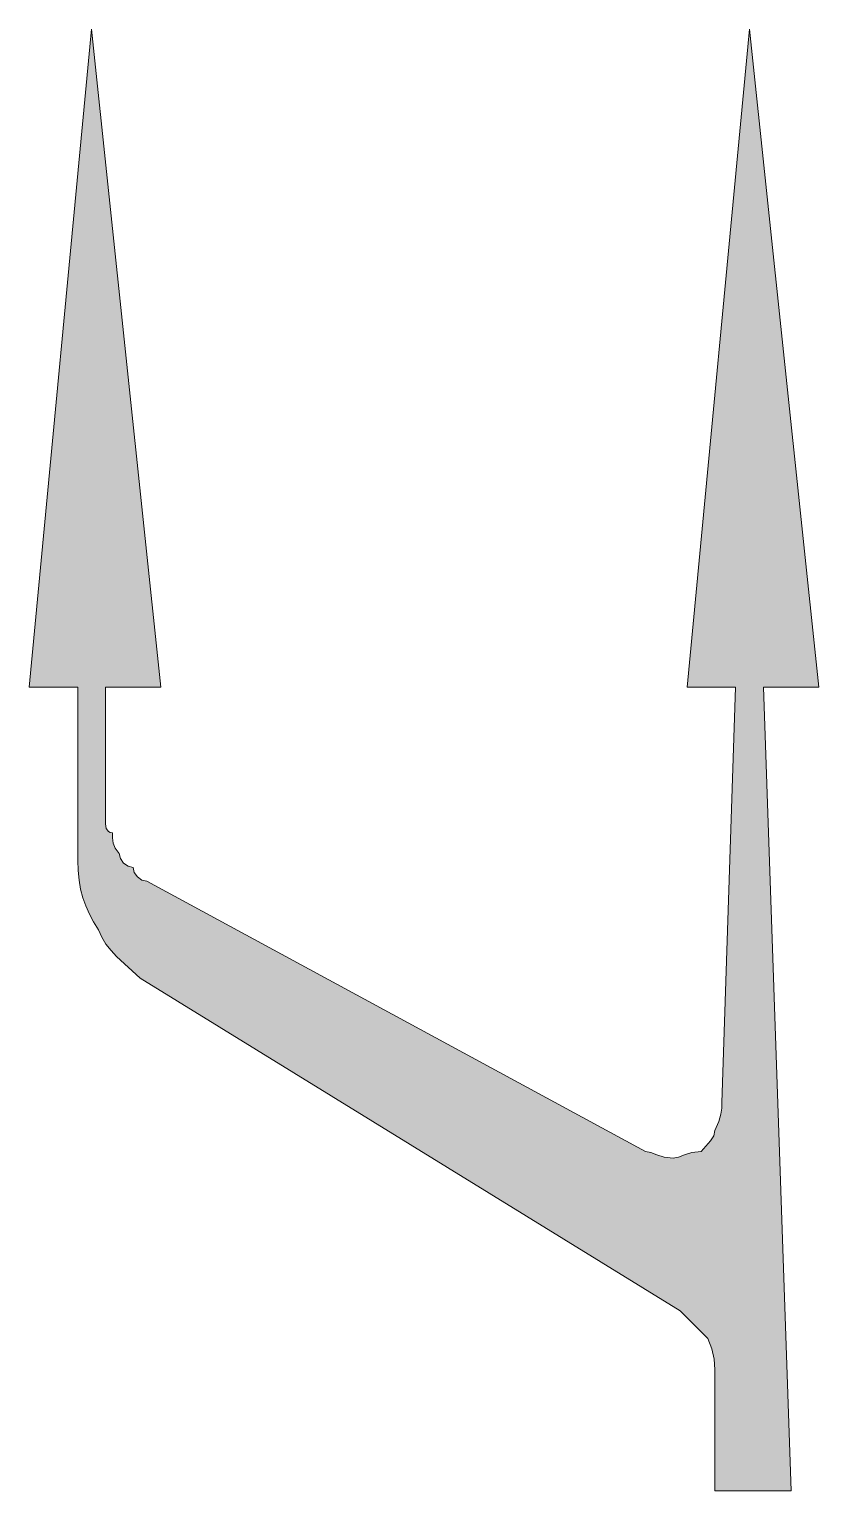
# Model space of a CAD drawing. Header units: metres. Extents: x 131 to 268, y 14 to 267.
import ezdxf

# ---------------------------------------------------------------- set-up
doc = ezdxf.new("R2010")
doc.units = ezdxf.units.M
doc.layers.add('FILL_WHITE_FFFFFF', color=7, linetype='Continuous', true_color=0xffffff)

msp = doc.modelspace()

# ---------------------------------------------------------------- hatches: boundary and pattern name
at = {"layer": 'FILL_WHITE_FFFFFF', "true_color": 0xffffff}
h = msp.add_hatch(color=7, dxfattribs=at)
h.dxf.hatch_style = 1
h.paths.add_polyline_path([(238.05, 73.05), (238.97, 72.86), (240, 72.45), (241.26, 72.04), (242.85, 71.85), (243.77, 72.04), (244.8, 72.45), (246.06, 72.86), (247.65, 73.05), (249.3, 74.85), (249.84, 75.75), (250.05, 76.65), (250.74, 78.24), (251.1, 79.5), (251.23, 80.53), (251.25, 81.45), (253.65, 153.45), (245.25, 153.45), (256.05, 267.45), (268.05, 153.45), (258.45, 153.45), (263.25, 14.25), (250.05, 14.25), (250.05, 33.45), (250.03, 35.25), (249.9, 37.05), (249.54, 38.85), (248.85, 40.65), (244.05, 45.45), (150.45, 103.05), (146.4, 106.8), (145.42, 107.84), (144.54, 108.96), (143.81, 110.15), (143.25, 111.45), (142.41, 112.8), (141.67, 114.17), (141.06, 115.56), (140.55, 117), (140.16, 118.49), (139.88, 120.06), (139.71, 121.7), (139.65, 123.45), (139.65, 153.45), (131.25, 153.45), (142.05, 267.45), (154.05, 153.45), (144.45, 153.45), (144.45, 130.65), (144.47, 129.77), (144.6, 129), (144.96, 128.46), (145.25, 128.3), (145.65, 128.25), (145.67, 127.35), (145.8, 126.45), (146.16, 125.55), (146.85, 124.65), (147.06, 123.77), (147.6, 123), (148.37, 122.46), (149.25, 122.25), (149.46, 121.37), (150, 120.6), (150.77, 120.06), (151.65, 119.85), (238.05, 73.05)])

# ---------------------------------------------------------------- linework, layer by layer
at = {"layer": 'FILL_WHITE_FFFFFF', "lineweight": 0, "true_color": 0xffffff}
msp.add_lwpolyline([(238.05, 73.05), (238.97, 72.86), (240, 72.45), (241.26, 72.04), (242.85, 71.85), (243.77, 72.04), (244.8, 72.45), (246.06, 72.86), (247.65, 73.05), (249.3, 74.85), (249.84, 75.75), (250.05, 76.65), (250.74, 78.24), (251.1, 79.5), (251.23, 80.53), (251.25, 81.45), (253.65, 153.45), (245.25, 153.45), (256.05, 267.45), (268.05, 153.45), (258.45, 153.45), (263.25, 14.25), (250.05, 14.25), (250.05, 33.45), (250.03, 35.25), (249.9, 37.05), (249.54, 38.85), (248.85, 40.65), (244.05, 45.45), (150.45, 103.05), (146.4, 106.8), (145.42, 107.84), (144.54, 108.96), (143.81, 110.15), (143.25, 111.45), (142.41, 112.8), (141.67, 114.17), (141.06, 115.56), (140.55, 117), (140.16, 118.49), (139.88, 120.06), (139.71, 121.7), (139.65, 123.45), (139.65, 153.45), (131.25, 153.45), (142.05, 267.45), (154.05, 153.45), (144.45, 153.45), (144.45, 130.65), (144.47, 129.77), (144.6, 129), (144.96, 128.46), (145.25, 128.3), (145.65, 128.25), (145.67, 127.35), (145.8, 126.45), (146.16, 125.55), (146.85, 124.65), (147.06, 123.77), (147.6, 123), (148.37, 122.46), (149.25, 122.25), (149.46, 121.37), (150, 120.6), (150.77, 120.06), (151.65, 119.85)], close=True, dxfattribs=at)

doc.saveas('drawing.dxf')
